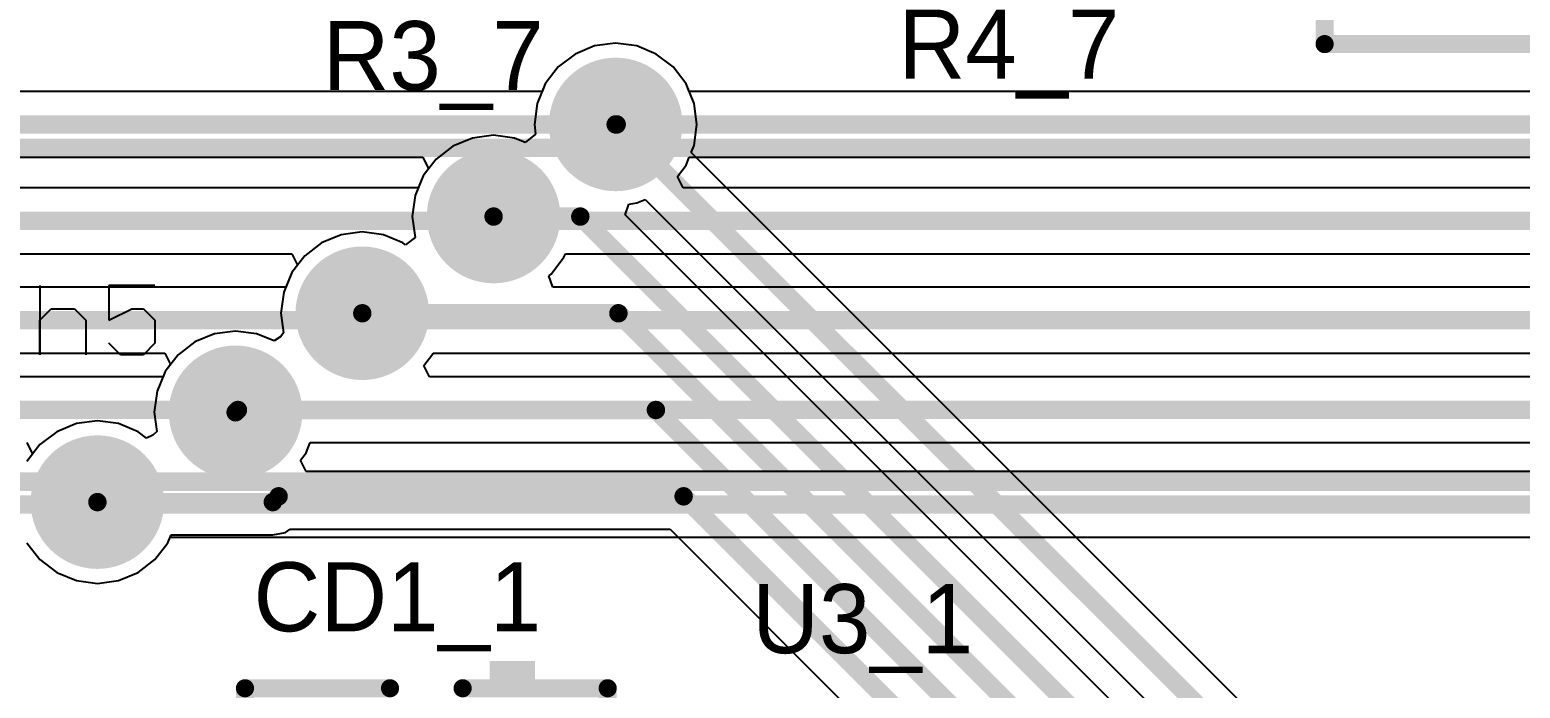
# Model space of a CAD drawing. Header units: millimetres. Extents: x 0.67 to 7.75, y 0.64 to 6.06.
# Drawn here: x 2.046 to 2.693, y 2.485 to 2.771 of the extents above; entities that cross this region are included whole.
import ezdxf

# ---------------------------------------------------------------- set-up
doc = ezdxf.new("R2010")
doc.units = ezdxf.units.MM
doc.header["$MEASUREMENT"] = 0
for name, color, linetype in [('BottomLayer', 5, 'Continuous'), ('BottomSolder', 6, 'Continuous'), ('MultiLayer', 9, 'Continuous'), ('PadHoleLayer', 156, 'Continuous'), ('TopLayer', 1, 'Continuous'), ('TopOverlay', 2, 'Continuous'), ('TopPaste', 8, 'Continuous'), ('TopSolder', 216, 'Continuous'), ('ViaHoleLayer', 16, 'Continuous')]:
    doc.layers.add(name, color=color, linetype=linetype)

# ---------------------------------------------------------------- blocks, each defined once
blk = doc.blocks.new('CC2012_0805_62')
at = {"layer": 'TopLayer'}
for points in [[(-0.06299, -0.02953), (-0.01181, -0.02953), (-0.06299, 0.02953), (-0.01181, 0.02953)], [(0.01181, -0.02953), (0.06299, -0.02953), (0.01181, 0.02953), (0.06299, 0.02953)]]:
    blk.add_solid(points, dxfattribs=at)
at = {"layer": 'TopOverlay', "const_width": 0.00787}
for points in [[(-0.07874, 0.04528), (-0.07874, -0.04528)], [(-0.01575, 0.04528), (-0.07874, 0.04528)], [(0.07874, 0.04528), (0.01575, 0.04528)], [(0.07874, 0.04528), (0.07874, -0.04528)], [(-0.01575, -0.04528), (-0.07874, -0.04528)], [(0.07874, -0.04528), (0.01575, -0.04528)]]:
    blk.add_lwpolyline(points, dxfattribs=at)
at = {"layer": 'TopOverlay', "const_width": 0.00394}
for points in [[(-0.08071, 0.04528, 1), (-0.07677, 0.04528, 1)], [(-0.08071, 0.04528, 1), (-0.07677, 0.04528, 1)], [(-0.01772, 0.04528, 1), (-0.01378, 0.04528, 1)], [(0.01378, 0.04528, 1), (0.01772, 0.04528, 1)], [(0.07677, 0.04528, 1), (0.08071, 0.04528, 1)], [(0.07677, 0.04528, 1), (0.08071, 0.04528, 1)], [(-0.08071, -0.04528, 1), (-0.07677, -0.04528, 1)], [(-0.08071, -0.04528, 1), (-0.07677, -0.04528, 1)], [(-0.01772, -0.04528, 1), (-0.01378, -0.04528, 1)], [(0.01378, -0.04528, 1), (0.01772, -0.04528, 1)], [(0.07677, -0.04528, 1), (0.08071, -0.04528, 1)], [(0.07677, -0.04528, 1), (0.08071, -0.04528, 1)]]:
    blk.add_lwpolyline(points, format="xyb", close=True, dxfattribs=at)
at = {"layer": 'TopOverlay'}
for points in [[(-0.04726, 0.04882), (-0.02757, 0.04882), (-0.04726, 0.05669), (-0.02757, 0.05669)], [(-0.04725, -0.05707), (-0.02756, -0.05707), (-0.04725, -0.0492), (-0.02756, -0.0492)]]:
    blk.add_solid(points, dxfattribs=at)
at = {"layer": 'TopPaste'}
for points in [[(-0.06299, -0.02953), (-0.01181, -0.02953), (-0.06299, 0.02953), (-0.01181, 0.02953)], [(0.01181, -0.02953), (0.06299, -0.02953), (0.01181, 0.02953), (0.06299, 0.02953)]]:
    blk.add_solid(points, dxfattribs=at)
at = {"layer": 'TopSolder'}
for points in [[(-0.06699, -0.03353), (-0.00781, -0.03353), (-0.06699, 0.03353), (-0.00781, 0.03353)], [(0.00781, -0.03353), (0.06699, -0.03353), (0.00781, 0.03353), (0.06699, 0.03353)]]:
    blk.add_solid(points, dxfattribs=at)
blk = doc.blocks.new('HDR1X2_200')
at = {"layer": 'BottomLayer', "const_width": 0.02953}
blk.add_lwpolyline([(0.08524, 0, 1), (0.11476, 0, 1)], format="xyb", close=True, dxfattribs=at)
at = {"layer": 'BottomLayer'}
blk.add_solid([(-0.02953, -0.02953), (0.02953, -0.02953), (-0.02953, 0.02953), (0.02953, 0.02953)], dxfattribs=at)
at = {"layer": 'BottomSolder', "const_width": 0.03353}
blk.add_lwpolyline([(0.08324, 0, 1), (0.11676, 0, 1)], format="xyb", close=True, dxfattribs=at)
at = {"layer": 'BottomSolder'}
blk.add_solid([(-0.03353, -0.03353), (0.03353, -0.03353), (-0.03353, 0.03353), (0.03353, 0.03353)], dxfattribs=at)
at = {"layer": 'MultiLayer', "const_width": 0.02953}
blk.add_lwpolyline([(0.08524, 0, 1), (0.11476, 0, 1)], format="xyb", close=True, dxfattribs=at)
at = {"layer": 'MultiLayer'}
blk.add_solid([(-0.02953, -0.02953), (0.02953, -0.02953), (-0.02953, 0.02953), (0.02953, 0.02953)], dxfattribs=at)
at = {"layer": 'PadHoleLayer', "const_width": 0.01772}
for points in [[(-0.00886, 0, 1), (0.00886, 0, 1)], [(0.09114, 0, 1), (0.10886, 0, 1)]]:
    blk.add_lwpolyline(points, format="xyb", close=True, dxfattribs=at)
at = {"layer": 'TopLayer', "const_width": 0.02953}
blk.add_lwpolyline([(0.08524, 0, 1), (0.11476, 0, 1)], format="xyb", close=True, dxfattribs=at)
at = {"layer": 'TopLayer'}
blk.add_solid([(-0.02953, -0.02953), (0.02953, -0.02953), (-0.02953, 0.02953), (0.02953, 0.02953)], dxfattribs=at)
at = {"layer": 'TopOverlay', "const_width": 0.00787}
for points in [[(-0.05, -0.05), (-0.05, 0.05)], [(-0.05, 0.05), (0.15, 0.05)], [(0.15, -0.05), (0.15, 0.05)], [(-0.05, -0.05), (0.15, -0.05)]]:
    blk.add_lwpolyline(points, dxfattribs=at)
at = {"layer": 'TopOverlay', "const_width": 0.00394}
for points in [[(-0.05197, 0.05, 1), (-0.04803, 0.05, 1)], [(-0.05197, 0.05, 1), (-0.04803, 0.05, 1)], [(0.14803, 0.05, 1), (0.15197, 0.05, 1)], [(0.14803, 0.05, 1), (0.15197, 0.05, 1)], [(-0.05197, -0.05, 1), (-0.04803, -0.05, 1)], [(-0.05197, -0.05, 1), (-0.04803, -0.05, 1)], [(0.14803, -0.05, 1), (0.15197, -0.05, 1)], [(0.14803, -0.05, 1), (0.15197, -0.05, 1)]]:
    blk.add_lwpolyline(points, format="xyb", close=True, dxfattribs=at)
at = {"layer": 'TopSolder', "const_width": 0.03353}
blk.add_lwpolyline([(0.08324, 0, 1), (0.11676, 0, 1)], format="xyb", close=True, dxfattribs=at)
at = {"layer": 'TopSolder'}
blk.add_solid([(-0.03353, -0.03353), (0.03353, -0.03353), (-0.03353, 0.03353), (0.03353, 0.03353)], dxfattribs=at)

msp = doc.modelspace()

# ---------------------------------------------------------------- linework, layer by layer
at = {"layer": 'BottomLayer'}
for p, q in [((2.29086, 2.7641), (2.28235, 2.76057)), ((2.3, 2.7653), (2.29086, 2.7641)), ((2.30914, 2.7641), (2.3, 2.7653)), ((2.31765, 2.76057), (2.30914, 2.7641)), ((2.28235, 2.76057), (2.27504, 2.75496)), ((2.32496, 2.75496), (2.31765, 2.76057)), ((2.27504, 2.75496), (2.26943, 2.74765)), ((2.33057, 2.74765), (2.32496, 2.75496)), ((2.26803, 2.74427), (1.33197, 2.74427)), ((2.26943, 2.74765), (2.26803, 2.74427)), ((2.33197, 2.74427), (2.33057, 2.74765)), ((3.89921, 2.74427), (2.33197, 2.74427)), ((1.33197, 2.71573), (2.21632, 2.71573)), ((2.21632, 2.71573), (2.21879, 2.71073)), ((2.32678, 2.70741), (2.33057, 2.71235)), ((2.33057, 2.71235), (2.33197, 2.71573)), ((2.33197, 2.71573), (3.78486, 2.71573)), ((2.21643, 2.70765), (2.21426, 2.70241)), ((2.21879, 2.71073), (2.21643, 2.70765)), ((2.32925, 2.70241), (2.32678, 2.70741)), ((2.21426, 2.70241), (1.32925, 2.70241)), ((3.78209, 2.70241), (2.32925, 2.70241)), ((1.28361, 2.67386), (2.15943, 2.67386)), ((2.15943, 2.67386), (2.16189, 2.66886)), ((2.27196, 2.66504), (2.27757, 2.67235)), ((2.27757, 2.67235), (2.2782, 2.67386)), ((2.2782, 2.67386), (3.70143, 2.67386)), ((2.16189, 2.66886), (2.15943, 2.66565)), ((2.15943, 2.66565), (2.15679, 2.65927)), ((2.27097, 2.66427), (2.27196, 2.66504)), ((2.27266, 2.65927), (2.27097, 2.66427)), ((2.15679, 2.65927), (1.27853, 2.65927)), ((3.63939, 2.65927), (2.27266, 2.65927)), ((1.23173, 2.63073), (2.10432, 2.63073)), ((2.10432, 2.63073), (2.10679, 2.62573)), ((2.21675, 2.62536), (2.22057, 2.63035)), ((2.22057, 2.63035), (2.22073, 2.63073)), ((2.22073, 2.63073), (3.62513, 2.63073)), ((2.10443, 2.62265), (2.10348, 2.62036)), ((2.10679, 2.62573), (2.10443, 2.62265)), ((2.21921, 2.62036), (2.21675, 2.62536)), ((2.10348, 2.62036), (1.23021, 2.62036)), ((3.62403, 2.62036), (2.21921, 2.62036)), ((2.04439, 2.59182), (2.04686, 2.58682)), ((2.16557, 2.58735), (2.16742, 2.59182)), ((2.16742, 2.59182), (3.52516, 2.59182)), ((2.04686, 2.58682), (2.04443, 2.58365)), ((2.16321, 2.58427), (2.16557, 2.58735)), ((2.16568, 2.57927), (2.16321, 2.58427)), ((3.52303, 2.57927), (2.16568, 2.57927)), ((2.10557, 2.54835), (2.10656, 2.55073)), ((2.10656, 2.55073), (3.42093, 2.55073)), ((2.04443, 2.54835), (2.05004, 2.54104)), ((2.09996, 2.54104), (2.10557, 2.54835)), ((2.05004, 2.54104), (2.05735, 2.53543)), ((2.09265, 2.53543), (2.09996, 2.54104)), ((2.05735, 2.53543), (2.06586, 2.5319)), ((2.06586, 2.5319), (2.075, 2.5307)), ((2.075, 2.5307), (2.08414, 2.5319)), ((2.08414, 2.5319), (2.09265, 2.53543))]:
    msp.add_line(p, q, dxfattribs=at)
for points, const_width in [([(2.2875, 2.73, 1), (2.3125, 2.73, 1)], 0.025), ([(2.298, 2.73, 1), (2.302, 2.73, 1)], 0.004), ([(2.298, 2.73, 1), (2.302, 2.73, 1)], 0.004), ([(2.2345, 2.69, 1), (2.2595, 2.69, 1)], 0.025), ([(2.1775, 2.648, 1), (2.2025, 2.648, 1)], 0.025), ([(2.1225, 2.605, 1), (2.1475, 2.605, 1)], 0.025), ([(2.0625, 2.566, 1), (2.0875, 2.566, 1)], 0.025)]:
    msp.add_lwpolyline(points, format="xyb", close=True, dxfattribs=dict(at, const_width=const_width))
at = {"layer": 'BottomLayer', "const_width": 0.008}
for points in [[(1.00546, 2.73), (2.3, 2.73)], [(2.3, 2.73), (3.92714, 2.73)], [(1.02186, 2.68814), (6.45186, 2.68814)], [(1.03954, 2.645), (3.63976, 2.645)], [(1.03109, 2.60609), (6.24391, 2.60609)], [(1.025, 2.565), (3.555, 2.565)]]:
    msp.add_lwpolyline(points, dxfattribs=at)
at = {"layer": 'BottomSolder', "const_width": 0.029}
for points in [[(2.2855, 2.73, 1), (2.3145, 2.73, 1)], [(2.2325, 2.69, 1), (2.2615, 2.69, 1)], [(2.1755, 2.648, 1), (2.2045, 2.648, 1)], [(2.1205, 2.605, 1), (2.1495, 2.605, 1)], [(2.0605, 2.566, 1), (2.0895, 2.566, 1)]]:
    msp.add_lwpolyline(points, format="xyb", close=True, dxfattribs=at)
at = {"layer": 'MultiLayer', "const_width": 0.025}
for points in [[(2.2875, 2.73, 1), (2.3125, 2.73, 1)], [(2.2345, 2.69, 1), (2.2595, 2.69, 1)], [(2.1775, 2.648, 1), (2.2025, 2.648, 1)], [(2.1225, 2.605, 1), (2.1475, 2.605, 1)], [(2.0625, 2.566, 1), (2.0875, 2.566, 1)]]:
    msp.add_lwpolyline(points, format="xyb", close=True, dxfattribs=at)
at = {"layer": 'TopLayer'}
for p, q in [((2.29086, 2.7641), (2.28235, 2.76057)), ((2.3, 2.7653), (2.29086, 2.7641)), ((2.30914, 2.7641), (2.3, 2.7653)), ((2.31765, 2.76057), (2.30914, 2.7641)), ((2.28235, 2.76057), (2.27504, 2.75496)), ((2.32496, 2.75496), (2.31765, 2.76057)), ((2.27504, 2.75496), (2.26943, 2.74765)), ((2.33057, 2.74765), (2.32496, 2.75496)), ((2.26943, 2.74765), (2.2659, 2.73914)), ((2.3341, 2.73914), (2.33057, 2.74765)), ((2.2659, 2.73914), (2.2647, 2.73)), ((2.3353, 2.73), (2.3341, 2.73914)), ((2.247, 2.7253), (2.23786, 2.7241)), ((2.25614, 2.7241), (2.247, 2.7253)), ((2.26526, 2.72573), (2.26068, 2.72222)), ((2.2647, 2.73), (2.26526, 2.72573)), ((2.3341, 2.72086), (2.3353, 2.73)), ((2.22935, 2.72057), (2.22204, 2.71496)), ((2.23786, 2.7241), (2.22935, 2.72057)), ((2.26068, 2.72222), (2.25614, 2.7241)), ((2.33283, 2.71781), (2.3341, 2.72086)), ((2.61698, 2.43366), (2.33283, 2.71781)), ((2.22204, 2.71496), (2.21643, 2.70765)), ((2.21643, 2.70765), (2.2129, 2.69914)), ((2.2129, 2.69914), (2.2117, 2.69)), ((2.30412, 2.69072), (2.30573, 2.69545)), ((2.30573, 2.69545), (2.30914, 2.6959)), ((2.30914, 2.6959), (2.31283, 2.69743)), ((2.31283, 2.69743), (2.57255, 2.43772)), ((2.2117, 2.69), (2.2129, 2.68086)), ((2.57018, 2.42467), (2.30412, 2.69072)), ((2.18086, 2.6821), (2.17235, 2.67857)), ((2.19, 2.6833), (2.18086, 2.6821)), ((2.19914, 2.6821), (2.19, 2.6833)), ((2.20765, 2.67857), (2.19914, 2.6821)), ((2.21291, 2.68084), (2.2088, 2.67769)), ((2.2129, 2.68086), (2.21291, 2.68084)), ((2.16504, 2.67296), (2.15943, 2.66565)), ((2.17235, 2.67857), (2.16504, 2.67296)), ((2.2088, 2.67769), (2.20765, 2.67857)), ((2.15943, 2.66565), (2.1559, 2.65714)), ((2.1559, 2.65714), (2.1547, 2.648)), ((2.1547, 2.648), (2.15583, 2.63944)), ((2.135, 2.6403), (2.12586, 2.6391)), ((2.14414, 2.6391), (2.135, 2.6403)), ((2.11735, 2.63557), (2.11004, 2.62996)), ((2.12586, 2.6391), (2.11735, 2.63557)), ((2.15169, 2.63597), (2.14414, 2.6391)), ((2.15462, 2.63797), (2.15169, 2.63597)), ((2.15583, 2.63944), (2.15462, 2.63797)), ((2.11004, 2.62996), (2.10443, 2.62265)), ((2.10443, 2.62265), (2.1009, 2.61414)), ((2.1009, 2.61414), (2.0997, 2.605)), ((2.075, 2.6013), (2.06586, 2.6001)), ((2.08414, 2.6001), (2.075, 2.6013)), ((2.0997, 2.605), (2.1008, 2.59662)), ((2.05735, 2.59657), (2.05004, 2.59096)), ((2.06586, 2.6001), (2.05735, 2.59657)), ((2.09265, 2.59657), (2.08414, 2.6001)), ((2.09638, 2.59371), (2.09265, 2.59657)), ((2.09913, 2.59502), (2.09638, 2.59371)), ((2.1008, 2.59662), (2.09913, 2.59502)), ((2.05004, 2.59096), (2.04443, 2.58365)), ((2.10557, 2.54835), (2.10697, 2.55173)), ((2.10697, 2.55173), (2.15115, 2.55173)), ((2.15115, 2.55173), (2.15662, 2.55281)), ((2.15115, 2.55173), (2.15115, 2.55173)), ((2.15662, 2.55281), (2.15875, 2.55423)), ((2.15875, 2.55423), (2.3236, 2.55423)), ((2.3236, 2.55423), (2.56043, 2.3174)), ((2.04443, 2.54835), (2.05004, 2.54104)), ((2.09996, 2.54104), (2.10557, 2.54835)), ((2.05004, 2.54104), (2.05735, 2.53543)), ((2.09265, 2.53543), (2.09996, 2.54104)), ((2.05735, 2.53543), (2.06586, 2.5319)), ((2.06586, 2.5319), (2.075, 2.5307)), ((2.075, 2.5307), (2.08414, 2.5319)), ((2.08414, 2.5319), (2.09265, 2.53543))]:
    msp.add_line(p, q, dxfattribs=at)
for points, const_width in [([(2.2875, 2.73, 1), (2.3125, 2.73, 1)], 0.025), ([(2.298, 2.73, 1), (2.302, 2.73, 1)], 0.004), ([(2.29845, 2.73, 1), (2.30245, 2.73, 1)], 0.004), ([(2.29845, 2.73, 1), (2.30245, 2.73, 1)], 0.004), ([(2.2345, 2.69, 1), (2.2595, 2.69, 1)], 0.025), ([(2.245, 2.69, 1), (2.249, 2.69, 1)], 0.004), ([(2.28265, 2.69, 1), (2.28665, 2.69, 1)], 0.004), ([(2.28265, 2.69, 1), (2.28665, 2.69, 1)], 0.004), ([(2.1775, 2.648, 1), (2.2025, 2.648, 1)], 0.025), ([(2.188, 2.648, 1), (2.192, 2.648, 1)], 0.004), ([(2.2992, 2.648, 1), (2.3032, 2.648, 1)], 0.004), ([(2.2992, 2.648, 1), (2.3032, 2.648, 1)], 0.004), ([(2.1225, 2.605, 1), (2.1475, 2.605, 1)], 0.025), ([(2.133, 2.605, 1), (2.137, 2.605, 1)], 0.004), ([(2.134, 2.606, 1), (2.138, 2.606, 1)], 0.004), ([(2.134, 2.606, 1), (2.138, 2.606, 1)], 0.004), ([(2.31547, 2.606, 1), (2.31947, 2.606, 1)], 0.004), ([(2.31547, 2.606, 1), (2.31947, 2.606, 1)], 0.004), ([(2.0625, 2.566, 1), (2.0875, 2.566, 1)], 0.025), ([(2.073, 2.566, 1), (2.077, 2.566, 1)], 0.004), ([(2.14915, 2.566, 1), (2.15315, 2.566, 1)], 0.004), ([(2.14915, 2.566, 1), (2.15315, 2.566, 1)], 0.004), ([(2.15166, 2.56851, 1), (2.15566, 2.56851, 1)], 0.004), ([(2.15166, 2.56851, 1), (2.15566, 2.56851, 1)], 0.004), ([(2.32751, 2.56851, 1), (2.33151, 2.56851, 1)], 0.004), ([(2.32751, 2.56851, 1), (2.33151, 2.56851, 1)], 0.004)]:
    msp.add_lwpolyline(points, format="xyb", close=True, dxfattribs=dict(at, const_width=const_width))
at = {"layer": 'TopLayer', "const_width": 0.008}
for points in [[(2.3, 2.73), (2.30045, 2.73)], [(2.30045, 2.73), (2.6138, 2.41666)], [(2.247, 2.69), (2.28465, 2.69)], [(2.28465, 2.69), (2.579, 2.39566)], [(2.19, 2.648), (2.3012, 2.648)], [(2.3012, 2.648), (2.5708, 2.3784)], [(2.135, 2.605), (2.136, 2.606)], [(2.136, 2.606), (2.31747, 2.606)], [(2.31747, 2.606), (2.579, 2.34448)], [(2.075, 2.566), (2.15115, 2.566)], [(2.15115, 2.566), (2.15366, 2.56851)], [(2.15366, 2.56851), (2.32951, 2.56851)], [(2.32951, 2.56851), (2.5708, 2.32722)]]:
    msp.add_lwpolyline(points, dxfattribs=at)
at = {"layer": 'TopOverlay'}
for p, q in [((2.04999, 2.65999), (2.04999, 2.63)), ((2.09997, 2.65999), (2.07998, 2.65999)), ((2.07998, 2.65999), (2.07998, 2.645)), ((2.04999, 2.645), (2.05499, 2.64999)), ((2.05499, 2.64999), (2.06499, 2.64999)), ((2.06499, 2.64999), (2.06998, 2.645)), ((2.07998, 2.645), (2.08998, 2.64999)), ((2.08998, 2.64999), (2.09498, 2.64999)), ((2.09498, 2.64999), (2.09997, 2.645)), ((2.04999, 2.63), (2.04999, 2.645)), ((2.06998, 2.645), (2.06998, 2.63)), ((2.09997, 2.645), (2.09997, 2.635)), ((2.08498, 2.63), (2.07998, 2.635)), ((2.09997, 2.635), (2.09498, 2.63)), ((2.09498, 2.63), (2.08498, 2.63))]:
    msp.add_line(p, q, dxfattribs=at)
at = {"layer": 'TopOverlay', "const_width": 0.008}
for points in [[(2.0278, 2.71989), (2.9428, 2.71989)], [(2.0278, 2.57489), (3.0078, 2.57489)]]:
    msp.add_lwpolyline(points, dxfattribs=at)
at = {"layer": 'TopSolder', "const_width": 0.029}
for points in [[(2.2855, 2.73, 1), (2.3145, 2.73, 1)], [(2.2325, 2.69, 1), (2.2615, 2.69, 1)], [(2.1755, 2.648, 1), (2.2045, 2.648, 1)], [(2.1205, 2.605, 1), (2.1495, 2.605, 1)], [(2.0605, 2.566, 1), (2.0895, 2.566, 1)]]:
    msp.add_lwpolyline(points, format="xyb", close=True, dxfattribs=at)
at = {"layer": 'ViaHoleLayer', "const_width": 0.014}
for points in [[(2.293, 2.73, 1), (2.307, 2.73, 1)], [(2.24, 2.69, 1), (2.254, 2.69, 1)], [(2.183, 2.648, 1), (2.197, 2.648, 1)], [(2.128, 2.605, 1), (2.142, 2.605, 1)], [(2.068, 2.566, 1), (2.082, 2.566, 1)]]:
    msp.add_lwpolyline(points, format="xyb", close=True, dxfattribs=at)

# ---------------------------------------------------------------- block references
for name, p, rotation in [('HDR1X2_200', (2.6578, 2.81489), 360), ('CC2012_0805_62', (2.2178, 2.43989), 180)]:
    msp.add_blockref(name, p, dxfattribs=dict(rotation=rotation))

# ---------------------------------------------------------------- texts
at = {"layer": 'TopOverlay'}
for s, p in [('R4_7', (2.4228, 2.74989)), ('R3_7', (2.1728, 2.74489)), ('CD1_1', (2.1428, 2.50989)), ('U3_1', (2.3593, 2.50039))]:
    msp.add_text(s, height=0.03, dxfattribs=at).set_placement(p)

doc.saveas('drawing.dxf')
